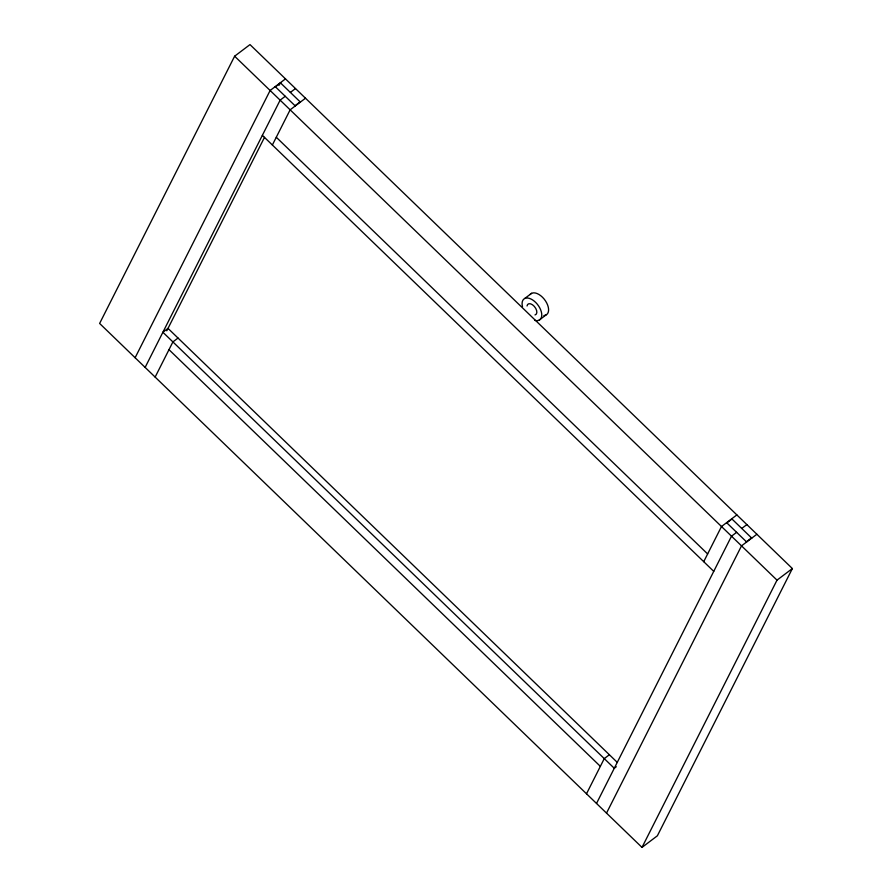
<?xml version="1.0" encoding="UTF-8"?>
<svg xmlns="http://www.w3.org/2000/svg" width="892" height="892" viewBox="0 0 892 892"><rect width="100%" height="100%" fill="white"/><g stroke="black" fill="none" stroke-linecap="round" stroke-linejoin="round"><path stroke-width="1.34" d="M234.629 56.207L99.625 323.45L642.006 847.4L657.371 835.793L792.375 568.55L249.994 44.6L234.629 56.207L777.01 580.146L642.006 847.4M135.116 357.737L270.12 90.482L285.485 78.886M279.107 85.242L280.356 82.755L300.381 102.089M145.128 367.415L280.133 100.16L285.25 96.291M166.793 330.798L264.523 137.312M155.141 377.082L172.903 341.915L178.021 338.046M272.372 144.995L290.134 109.828L305.499 98.22M586.501 793.78L604.263 758.613L609.381 754.743M703.732 561.681L721.494 526.525L736.859 514.918M596.514 803.447L731.507 536.192L736.625 532.323M606.515 813.114L741.52 545.859L756.884 534.263M275.461 86.836L280.59 82.967M290.368 92.422L295.486 88.553M295.029 105.735L300.158 101.878M524.764 298.463L531.599 293.312M539.091 320.195L545.926 315.032M726.846 522.879L731.964 519.01M741.754 528.454L746.872 524.585M746.414 541.779L751.532 537.909M777.01 580.146L792.375 568.55M616.316 766.73L614.276 768.28L162.89 332.248L168.008 328.379L617.387 762.482M731.741 518.787L751.766 538.132M275.238 86.624L295.263 105.958M726.623 522.656L746.637 541.99M276.286 137.256L707.646 553.954M262.36 135.328L713.745 571.359M168.989 349.653L600.349 766.351M530.093 294.527A13.068 7.392 52.9 0 1 545.503 300.916A13.068 7.392 52.9 0 1 543.93 315.512M522.5 306.725A13.068 7.392 52.9 0 1 529.101 298.296A13.068 7.392 52.9 0 1 541.355 311.944A13.068 7.392 52.9 0 1 534.765 320.362M527.038 305.967A6.534 3.702 52.9 0 1 534.308 306.391A6.534 3.702 52.9 0 1 535.01 314.932"/></g></svg>
